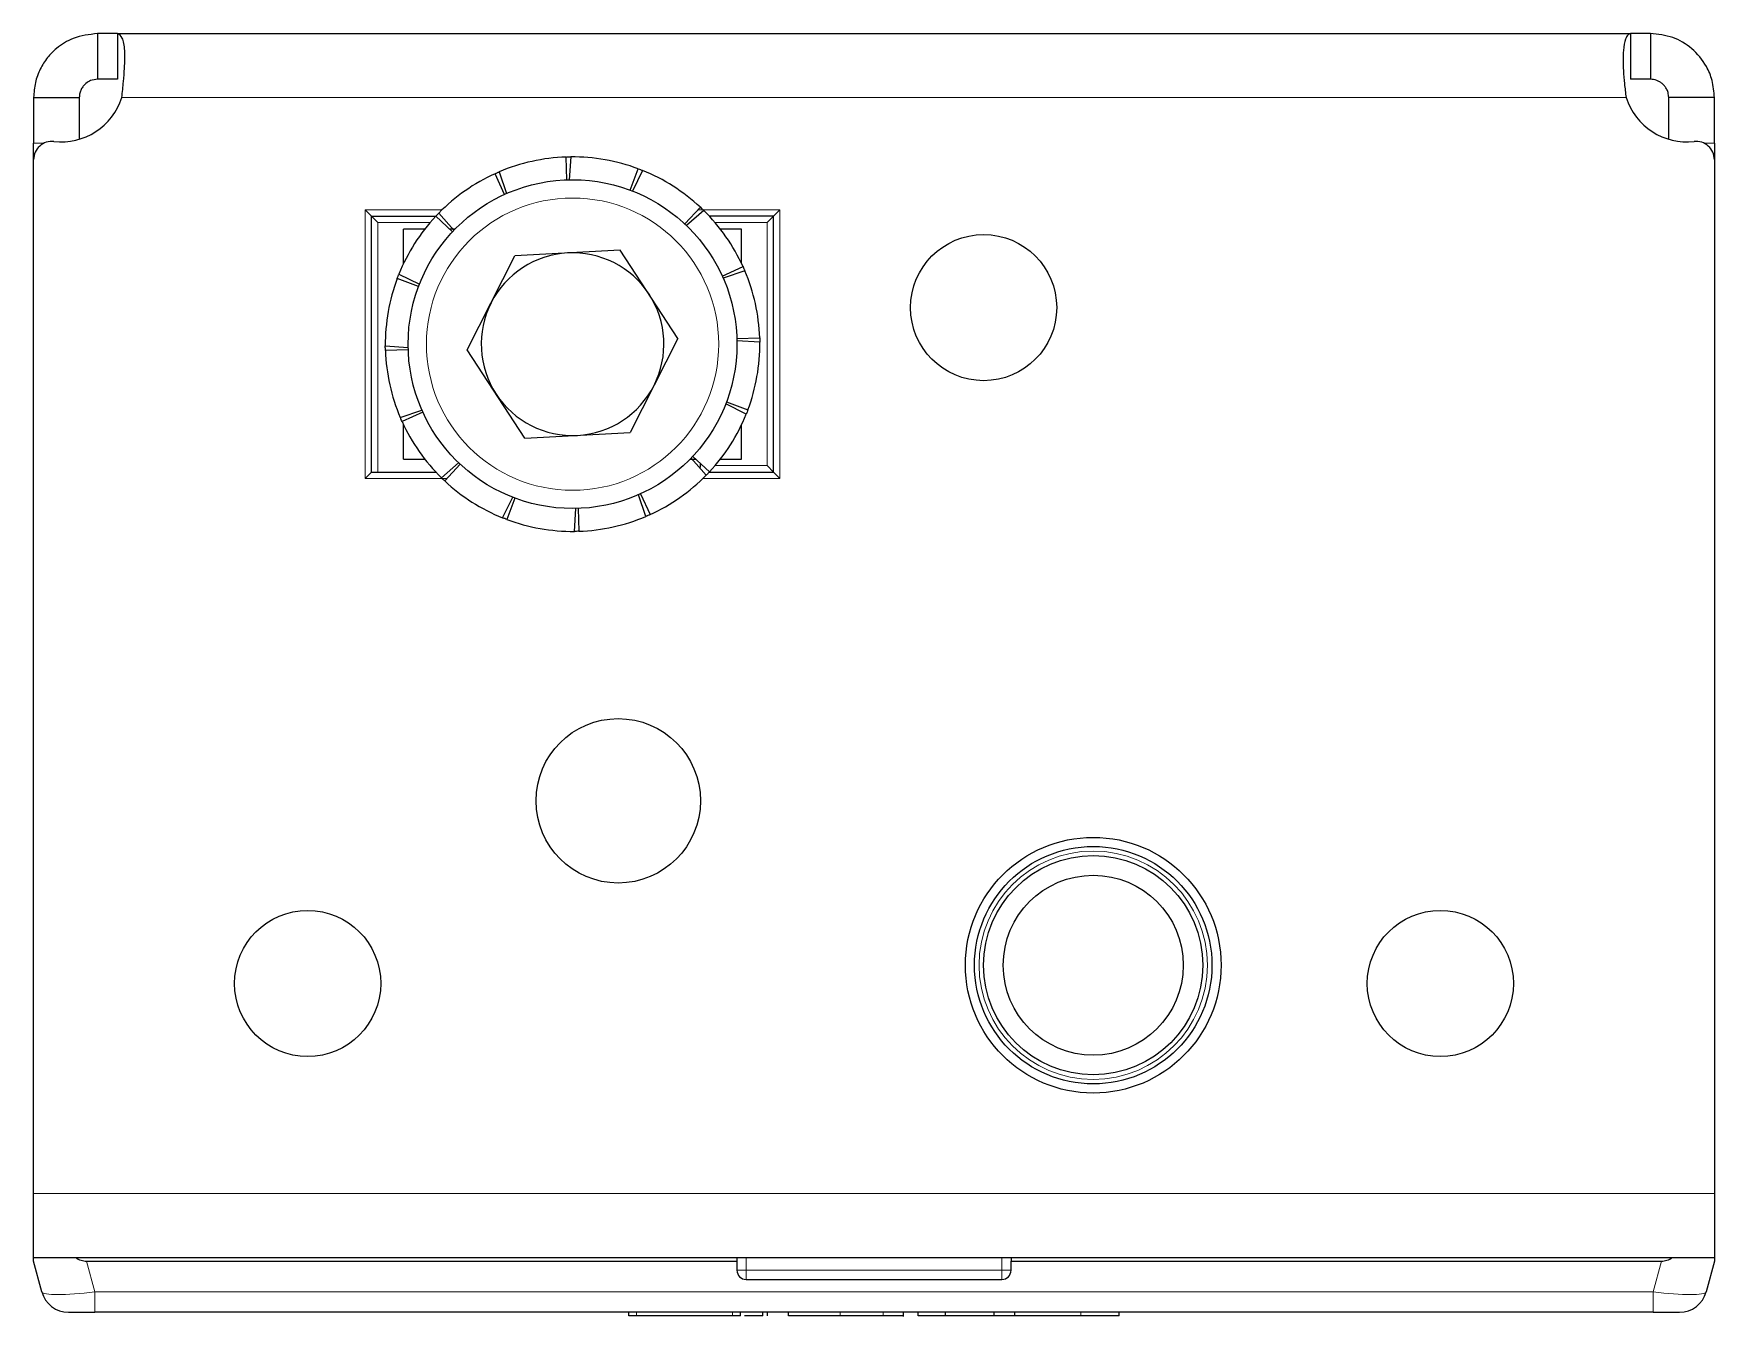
# Model space of a CAD drawing. Header units: millimetres. Extents: x 0 to 3080, y -608 to 592.
# Drawn here: x 971.4 to 1063.4, y -608.3 to -538 of the extents above; entities that cross this region are included whole.
import ezdxf

# ---------------------------------------------------------------- set-up
doc = ezdxf.new("R2010")
doc.units = ezdxf.units.MM

msp = doc.modelspace()

# ---------------------------------------------------------------- linework, layer by layer
at = {"color": 7, "linetype": 'Continuous', "lineweight": 25}
for p, q in [((974.886, -538.039), (974.886, -540.539)), ((975.973, -538.039), (974.886, -538.039)), ((975.973, -538.039), (1058.799, -538.039)), ((975.973, -538.039), (975.973, -540.539)), ((1058.799, -538.039), (1058.799, -540.539)), ((1059.886, -538.039), (1058.799, -538.039)), ((1059.886, -538.039), (1059.886, -540.539)), ((975.973, -540.539), (974.886, -540.539)), ((1059.886, -540.539), (1058.799, -540.539)), ((971.386, -541.539), (973.886, -541.539)), ((971.386, -541.539), (971.386, -544.042)), ((973.886, -541.539), (973.886, -543.822)), ((1063.386, -541.539), (1060.886, -541.539)), ((1060.886, -543.822), (1060.886, -541.539)), ((1063.386, -544.042), (1063.386, -541.539)), ((971.386, -544.94), (971.386, -544.042)), ((1063.386, -544.042), (1063.386, -544.94)), ((971.386, -601.539), (971.386, -544.94)), ((1000.58, -546.045), (1000.537, -544.795)), ((1000.787, -544.79), (1000.705, -546.041)), ((1004.045, -546.612), (1004.484, -545.442)), ((1004.717, -545.532), (1004.162, -546.657)), ((1063.386, -544.94), (1063.386, -601.539)), ((997.161, -546.846), (996.643, -545.709)), ((996.872, -545.608), (997.275, -546.795)), ((989.536, -547.689), (989.886, -548.039)), ((989.886, -562.039), (989.886, -548.039)), ((989.886, -548.039), (993.398, -548.039)), ((989.886, -548.039), (990.236, -548.389)), ((994.309, -548.896), (993.396, -548.042)), ((993.568, -547.862), (994.395, -548.804)), ((1007.03, -548.462), (1007.883, -547.549)), ((1008.063, -547.722), (1007.121, -548.549)), ((1011.886, -548.039), (1008.373, -548.039)), ((1011.536, -548.389), (1011.886, -548.039)), ((1011.886, -548.039), (1012.236, -547.689)), ((1011.886, -562.039), (1011.886, -548.039)), ((991.636, -550.623), (991.636, -548.739)), ((992.801, -548.739), (991.636, -548.739)), ((994.459, -548.739), (994.142, -548.739)), ((1010.136, -548.739), (1008.971, -548.739)), ((1010.136, -550.623), (1010.136, -548.739)), ((1003.494, -549.888), (997.729, -550.205)), ((1006.651, -554.722), (1003.494, -549.888)), ((995.121, -555.356), (997.729, -550.205)), ((1009.079, -551.314), (1010.217, -550.797)), ((1010.317, -551.025), (1009.13, -551.429)), ((992.459, -551.88), (991.288, -551.441)), ((991.379, -551.209), (992.503, -551.763)), ((1006.651, -554.722), (1004.043, -559.873)), ((1009.881, -554.733), (1011.13, -554.69)), ((990.636, -555.139), (991.888, -555.22)), ((991.891, -555.346), (990.642, -555.388)), ((998.278, -560.19), (995.121, -555.356)), ((1011.135, -554.94), (1009.884, -554.858)), ((1010.393, -558.87), (1009.268, -558.316)), ((1009.313, -558.198), (1010.484, -558.637)), ((991.455, -559.053), (992.642, -558.65)), ((992.693, -558.764), (991.555, -559.282)), ((991.636, -561.339), (991.636, -559.455)), ((998.278, -560.19), (1004.043, -559.873)), ((1010.136, -561.339), (1010.136, -559.455)), ((1007.463, -561.183), (1008.376, -562.036)), ((989.536, -562.389), (989.886, -562.039)), ((989.886, -562.039), (993.398, -562.039)), ((991.636, -561.339), (992.801, -561.339)), ((993.709, -562.357), (994.651, -561.53)), ((994.742, -561.616), (993.889, -562.53)), ((1007.313, -561.339), (1007.63, -561.339)), ((1008.204, -562.217), (1007.376, -561.274)), ((1007.886, -561.789), (1007.886, -561.578)), ((1008.373, -562.039), (1011.886, -562.039)), ((1008.971, -561.339), (1010.136, -561.339)), ((1011.536, -561.689), (1011.886, -562.039)), ((1011.886, -562.039), (1012.236, -562.389)), ((997.055, -564.547), (997.61, -563.422)), ((997.727, -563.467), (997.288, -564.637)), ((1004.9, -564.471), (1004.496, -563.283)), ((1004.611, -563.232), (1005.128, -564.37)), ((1000.985, -565.289), (1001.067, -564.037)), ((1001.192, -564.034), (1001.235, -565.283)), ((971.386, -605.039), (971.386, -601.539)), ((1063.386, -601.539), (1063.386, -605.039)), ((971.386, -605.239), (971.386, -605.039)), ((971.386, -605.039), (1063.386, -605.039)), ((971.838, -606.928), (971.386, -605.239)), ((974.284, -605.239), (1009.886, -605.239)), ((1009.886, -605.039), (1009.886, -605.239)), ((1009.886, -605.239), (1009.886, -605.739)), ((1024.886, -605.039), (1024.886, -605.239)), ((1024.886, -605.739), (1024.886, -605.239)), ((1024.886, -605.239), (1060.488, -605.239)), ((1063.386, -605.239), (1062.934, -606.928)), ((1063.386, -605.039), (1063.386, -605.239)), ((1010.386, -606.239), (1024.386, -606.239)), ((973.287, -608.039), (974.736, -608.039)), ((1060.036, -608.039), (974.736, -608.039)), ((1003.958, -608.239), (1003.958, -608.039)), ((1010.072, -608.239), (1010.072, -608.039)), ((1011.309, -608.239), (1011.309, -608.039)), ((1011.561, -608.239), (1011.561, -608.039)), ((1012.704, -608.239), (1012.704, -608.039)), ((1019, -608.264), (1019, -608.039)), ((1019.812, -608.239), (1019.812, -608.039)), ((1021.3, -608.239), (1021.3, -608.039)), ((1023.967, -608.239), (1023.967, -608.039)), ((1025.099, -608.239), (1025.099, -608.039)), ((1030.813, -608.239), (1030.813, -608.039)), ((1060.036, -608.039), (1061.485, -608.039)), ((1009.638, -608.239), (1004.393, -608.239)), ((1015.532, -608.239), (1012.704, -608.239)), ((1021.3, -608.239), (1019.812, -608.239)), ((1023.967, -608.239), (1021.3, -608.239)), ((1025.099, -608.239), (1023.967, -608.239)), ((1025.158, -608.239), (1025.099, -608.239))]:
    msp.add_line(p, q, dxfattribs=at)
at = {"color": 8, "linetype": 'Continuous', "lineweight": 18}
for p, q in [((976.218, -541.539), (1058.554, -541.539)), ((971.386, -544.042), (971.945, -544.042)), ((1062.827, -544.042), (1063.386, -544.042)), ((989.536, -547.689), (993.742, -547.689)), ((989.536, -562.389), (989.536, -547.689)), ((1007.752, -547.689), (1012.236, -547.689)), ((1012.236, -547.689), (1012.236, -562.389)), ((993.086, -548.389), (990.236, -548.389)), ((990.236, -548.389), (990.236, -562.039)), ((1011.536, -548.389), (1008.686, -548.389)), ((1011.536, -561.689), (1011.536, -548.389)), ((1008.686, -561.689), (1011.536, -561.689)), ((994.02, -562.389), (989.536, -562.389)), ((1012.236, -562.389), (1008.03, -562.389)), ((971.386, -601.539), (1063.386, -601.539)), ((974.284, -605.239), (974.736, -606.928)), ((1010.386, -605.039), (1010.386, -605.739)), ((1024.386, -605.739), (1024.386, -605.039)), ((1060.036, -606.928), (1060.488, -605.239)), ((1010.386, -605.739), (1009.886, -605.739)), ((1010.386, -605.739), (1010.386, -606.239)), ((1010.386, -605.739), (1024.386, -605.739)), ((1024.386, -605.739), (1024.886, -605.739)), ((1024.386, -605.739), (1024.386, -606.239)), ((974.736, -606.928), (1060.036, -606.928)), ((974.736, -606.928), (974.736, -608.039)), ((1060.036, -608.039), (1060.036, -606.928)), ((1004.393, -608.239), (1004.393, -608.039)), ((1009.638, -608.239), (1009.638, -608.039)), ((1015.532, -608.239), (1015.532, -608.039)), ((1017.894, -608.239), (1017.894, -608.039)), ((1028.703, -608.239), (1028.703, -608.039))]:
    msp.add_line(p, q, dxfattribs=at)
at = {"color": 7, "linetype": 'Continuous', "lineweight": 25}
for centre, radius in [((1000.886, -555.039), 9), ((1023.386, -553.039), 4), ((1003.386, -580.039), 4.5), ((1029.386, -589.039), 7), ((1029.386, -589.039), 6.5), ((1029.386, -589.039), 6), ((1029.386, -589.039), 4.925), ((986.386, -590.039), 4), ((1048.386, -590.039), 4)]:
    msp.add_circle(centre, radius, dxfattribs=at)
at = {"color": 8, "linetype": 'Continuous', "lineweight": 18}
for centre, radius in [((1000.886, -555.039), 8), ((1029.386, -589.039), 6.25)]:
    msp.add_circle(centre, radius, dxfattribs=at)
at = {"color": 7, "linetype": 'Continuous', "lineweight": 25}
for centre, radius, start, end in [((972.886, -540.468), 3.5, 263.62063, 342.17471), ((1061.886, -540.468), 3.5, 197.82529, 276.37937), ((972.386, -544.94), 1, 83.62063, 180), ((1062.386, -544.94), 1, 360, 96.37937), ((1000.886, -555.039), 10.25, 91.95052, 113.05461), ((1000.886, -555.039), 10.25, 69.45052, 90.55461), ((1000.886, -555.039), 10.25, 46.95052, 68.05461), ((1000.886, -555.039), 10.25, 114.45052, 135.55461), ((1000.886, -555.039), 10.25, 136.95052, 158.05461), ((1000.886, -555.039), 10.25, 24.45052, 45.55461), ((1000.886, -555.039), 5, 93.14553, 153.14553), ((1000.886, -555.039), 5, 33.14553, 93.14553), ((1000.886, -555.039), 10.25, 1.95052, 23.05461), ((1000.886, -555.039), 10.25, 159.45052, 180.55461), ((1000.886, -555.039), 5, 153.14553, 213.14553), ((1000.886, -555.039), 5, 333.14553, 33.14553), ((1000.886, -555.039), 10.25, 181.95052, 203.05461), ((1000.886, -555.039), 10.25, 339.45052, 0.55461), ((1000.886, -555.039), 5, 273.14553, 333.14553), ((1000.886, -555.039), 5, 213.14553, 273.14553), ((1000.886, -555.039), 10.25, 204.45052, 225.55461), ((1000.886, -555.039), 10.25, 316.95052, 338.05461), ((1000.886, -555.039), 10.25, 226.95052, 248.05461), ((1000.886, -555.039), 10.25, 294.45052, 315.55461), ((1000.886, -555.039), 10.25, 249.45052, 270.55461), ((1000.886, -555.039), 10.25, 271.95052, 293.05461), ((1010.386, -605.739), 0.5, 180, 270), ((1024.386, -605.739), 0.5, 270, 0), ((973.287, -606.539), 1.5, 195, 270), ((1061.485, -606.539), 1.5, 270, 345)]:
    msp.add_arc(centre, radius, start, end, dxfattribs=at)
for centre, major_axis, start_param, end_param in [((971.386, -593.648), (3.099, -11.565), 6.030113, 6.216148), ((1063.386, -593.648), (-3.099, -11.565), 0.067037, 0.253072)]:
    msp.add_ellipse(centre, major_axis=major_axis, ratio=0.250563, start_param=start_param, end_param=end_param, dxfattribs=at)
at = {"color": 8, "linetype": 'Continuous', "lineweight": 18}
for centre, major_axis, start_param, end_param in [((974.84, -606.539), (3.003, 0.382), 3.158333, 4.662092), ((1059.932, -606.539), (3.003, -0.382), 4.762686, 6.266445)]:
    msp.add_ellipse(centre, major_axis=major_axis, ratio=0.123038, start_param=start_param, end_param=end_param, dxfattribs=at)
at = {"color": 7, "linetype": 'Continuous', "lineweight": 25}
for points, knots in [([(974.886, -538.039), (974.43, -538.09), (973.625, -538.179), (972.714, -538.749), (972.123, -539.348), (971.723, -539.981), (971.442, -540.725), (971.405, -541.263), (971.386, -541.539)], [0, 0, 0, 0, 0.2541487, 0.4482127, 0.5749082, 0.7088724, 0.8504677, 1, 1, 1, 1]), ([(976.218, -541.539), (976.248, -541.245), (976.305, -540.693), (976.373, -539.791), (976.396, -538.908), (976.258, -538.183), (976.07, -538.088), (975.973, -538.039)], [0, 0, 0, 0, 0.16069, 0.301312, 0.521951, 0.753573, 1, 1, 1, 1]), ([(1058.799, -538.039), (1058.746, -538.056), (1058.646, -538.088), (1058.499, -538.371), (1058.398, -538.833), (1058.382, -539.462), (1058.401, -540.077), (1058.456, -540.783), (1058.521, -541.283), (1058.554, -541.539)], [0, 0, 0, 0, 0.144067, 0.271276, 0.474907, 0.597997, 0.726338, 0.860245, 1, 1, 1, 1]), ([(1063.386, -541.539), (1063.361, -541.223), (1063.315, -540.633), (1062.915, -539.687), (1062.203, -538.821), (1061.105, -538.163), (1060.3, -538.081), (1059.886, -538.039)], [0, 0, 0, 0, 0.17084, 0.319217, 0.548103, 0.767822, 1, 1, 1, 1]), ([(974.886, -540.539), (974.759, -540.552), (974.546, -540.573), (974.277, -540.732), (974.099, -540.911), (973.982, -541.093), (973.901, -541.309), (973.891, -541.461), (973.886, -541.539)], [0, 0, 0, 0, 0.296302, 0.497469, 0.6154973, 0.73607, 0.8631142, 1, 1, 1, 1]), ([(1060.886, -541.539), (1060.879, -541.449), (1060.866, -541.281), (1060.773, -541.061), (1060.657, -540.894), (1060.527, -540.766), (1060.387, -540.669), (1060.163, -540.563), (1060, -540.549), (1059.886, -540.539)], [0, 0, 0, 0, 0.154359, 0.287283, 0.400435, 0.496544, 0.604314, 0.723151, 1, 1, 1, 1]), ([(1000.537, -544.795), (1000.579, -544.794), (1000.641, -544.792), (1000.724, -544.79), (1000.766, -544.79), (1000.787, -544.79)], [0, 0, 0, 0, 0.499981, 0.749988, 1, 1, 1, 1]), ([(1004.484, -545.442), (1004.523, -545.456), (1004.581, -545.478), (1004.659, -545.509), (1004.697, -545.524), (1004.717, -545.532)], [0, 0, 0, 0, 0.499981, 0.749988, 1, 1, 1, 1]), ([(996.643, -545.709), (996.681, -545.691), (996.738, -545.666), (996.815, -545.632), (996.853, -545.616), (996.872, -545.608)], [0, 0, 0, 0, 0.499981, 0.749988, 1, 1, 1, 1]), ([(993.396, -548.042), (993.424, -548.012), (993.467, -547.967), (993.525, -547.907), (993.554, -547.877), (993.568, -547.862)], [0, 0, 0, 0, 0.4999808, 0.7499881, 1, 1, 1, 1]), ([(1007.883, -547.549), (1007.913, -547.577), (1007.959, -547.62), (1008.019, -547.678), (1008.048, -547.707), (1008.063, -547.722)], [0, 0, 0, 0, 0.499981, 0.749988, 1, 1, 1, 1]), ([(1010.217, -550.797), (1010.234, -550.835), (1010.259, -550.892), (1010.293, -550.968), (1010.309, -551.006), (1010.317, -551.025)], [0, 0, 0, 0, 0.499981, 0.749988, 1, 1, 1, 1]), ([(991.288, -551.441), (991.303, -551.402), (991.325, -551.344), (991.355, -551.267), (991.371, -551.228), (991.379, -551.209)], [0, 0, 0, 0, 0.499981, 0.749988, 1, 1, 1, 1]), ([(1011.13, -554.69), (1011.131, -554.732), (1011.133, -554.794), (1011.135, -554.878), (1011.135, -554.919), (1011.135, -554.94)], [0, 0, 0, 0, 0.4999808, 0.7499881, 1, 1, 1, 1]), ([(990.642, -555.388), (990.641, -555.347), (990.639, -555.284), (990.637, -555.201), (990.637, -555.159), (990.636, -555.139)], [0, 0, 0, 0, 0.4999808, 0.7499881, 1, 1, 1, 1]), ([(991.555, -559.282), (991.538, -559.244), (991.512, -559.187), (991.479, -559.111), (991.463, -559.072), (991.455, -559.053)], [0, 0, 0, 0, 0.499981, 0.749988, 1, 1, 1, 1]), ([(1010.484, -558.637), (1010.469, -558.676), (1010.447, -558.735), (1010.416, -558.812), (1010.401, -558.851), (1010.393, -558.87)], [0, 0, 0, 0, 0.499981, 0.749988, 1, 1, 1, 1]), ([(1008.376, -562.036), (1008.348, -562.067), (1008.305, -562.112), (1008.247, -562.172), (1008.218, -562.202), (1008.204, -562.217)], [0, 0, 0, 0, 0.499981, 0.749988, 1, 1, 1, 1]), ([(993.889, -562.53), (993.859, -562.501), (993.813, -562.458), (993.753, -562.401), (993.723, -562.371), (993.709, -562.357)], [0, 0, 0, 0, 0.499981, 0.749988, 1, 1, 1, 1]), ([(997.288, -564.637), (997.249, -564.622), (997.191, -564.6), (997.113, -564.57), (997.075, -564.554), (997.055, -564.547)], [0, 0, 0, 0, 0.4999808, 0.7499881, 1, 1, 1, 1]), ([(1005.128, -564.37), (1005.091, -564.387), (1005.034, -564.413), (1004.957, -564.446), (1004.919, -564.462), (1004.9, -564.471)], [0, 0, 0, 0, 0.4999808, 0.7499881, 1, 1, 1, 1]), ([(1001.235, -565.283), (1001.193, -565.285), (1001.131, -565.287), (1001.048, -565.288), (1001.006, -565.289), (1000.985, -565.289)], [0, 0, 0, 0, 0.499981, 0.749988, 1, 1, 1, 1]), ([(1004.393, -608.239), (1004.328, -608.239), (1004.201, -608.239), (1004.06, -608.239), (1003.974, -608.239), (1003.964, -608.239), (1003.958, -608.239)], [0, 0, 0, 0, 0.281303, 0.555629, 0.773878, 1, 1, 1, 1]), ([(1010.072, -608.239), (1010.063, -608.239), (1010.047, -608.239), (1009.931, -608.239), (1009.789, -608.239), (1009.689, -608.239), (1009.638, -608.239)], [0, 0, 0, 0, 0.285248, 0.560563, 0.777151, 1, 1, 1, 1]), ([(1011.309, -608.239), (1011.257, -608.239), (1011.147, -608.239), (1010.847, -608.239), (1010.563, -608.239), (1010.358, -608.239), (1010.293, -608.239)], [0, 0, 0, 0, 0.255277, 0.538303, 0.854078, 1, 1, 1, 1]), ([(1011.132, -608.239), (1011.018, -608.239), (1010.774, -608.239), (1010.47, -608.239), (1010.294, -608.239), (1010.293, -608.239)], [0, 0, 0, 0, 0.466249, 0.997338, 1, 1, 1, 1]), ([(1017.894, -608.239), (1017.735, -608.239), (1017.376, -608.239), (1016.577, -608.239), (1015.944, -608.239), (1015.532, -608.239)], [0, 0, 0, 0, 0.216742, 0.489643, 1, 1, 1, 1]), ([(1018.983, -608.239), (1018.988, -608.239), (1019.016, -608.239), (1018.859, -608.239), (1018.491, -608.239), (1018.104, -608.239), (1017.894, -608.239)], [0, 0, 0, 0, 0.061615, 0.333035, 0.637399, 1, 1, 1, 1]), ([(1028.703, -608.239), (1028.202, -608.239), (1027.267, -608.239), (1026.074, -608.239), (1025.349, -608.239), (1025.168, -608.239), (1025.158, -608.239)], [0, 0, 0, 0, 0.3819835, 0.7133523, 0.984017, 1, 1, 1, 1]), ([(1030.813, -608.239), (1030.444, -608.239), (1029.755, -608.239), (1029.036, -608.239), (1028.703, -608.239)], [0, 0, 0, 0, 0.5368, 1, 1, 1, 1])]:
    msp.add_open_spline(points, degree=3, knots=knots, dxfattribs=at)

doc.saveas('drawing.dxf')
